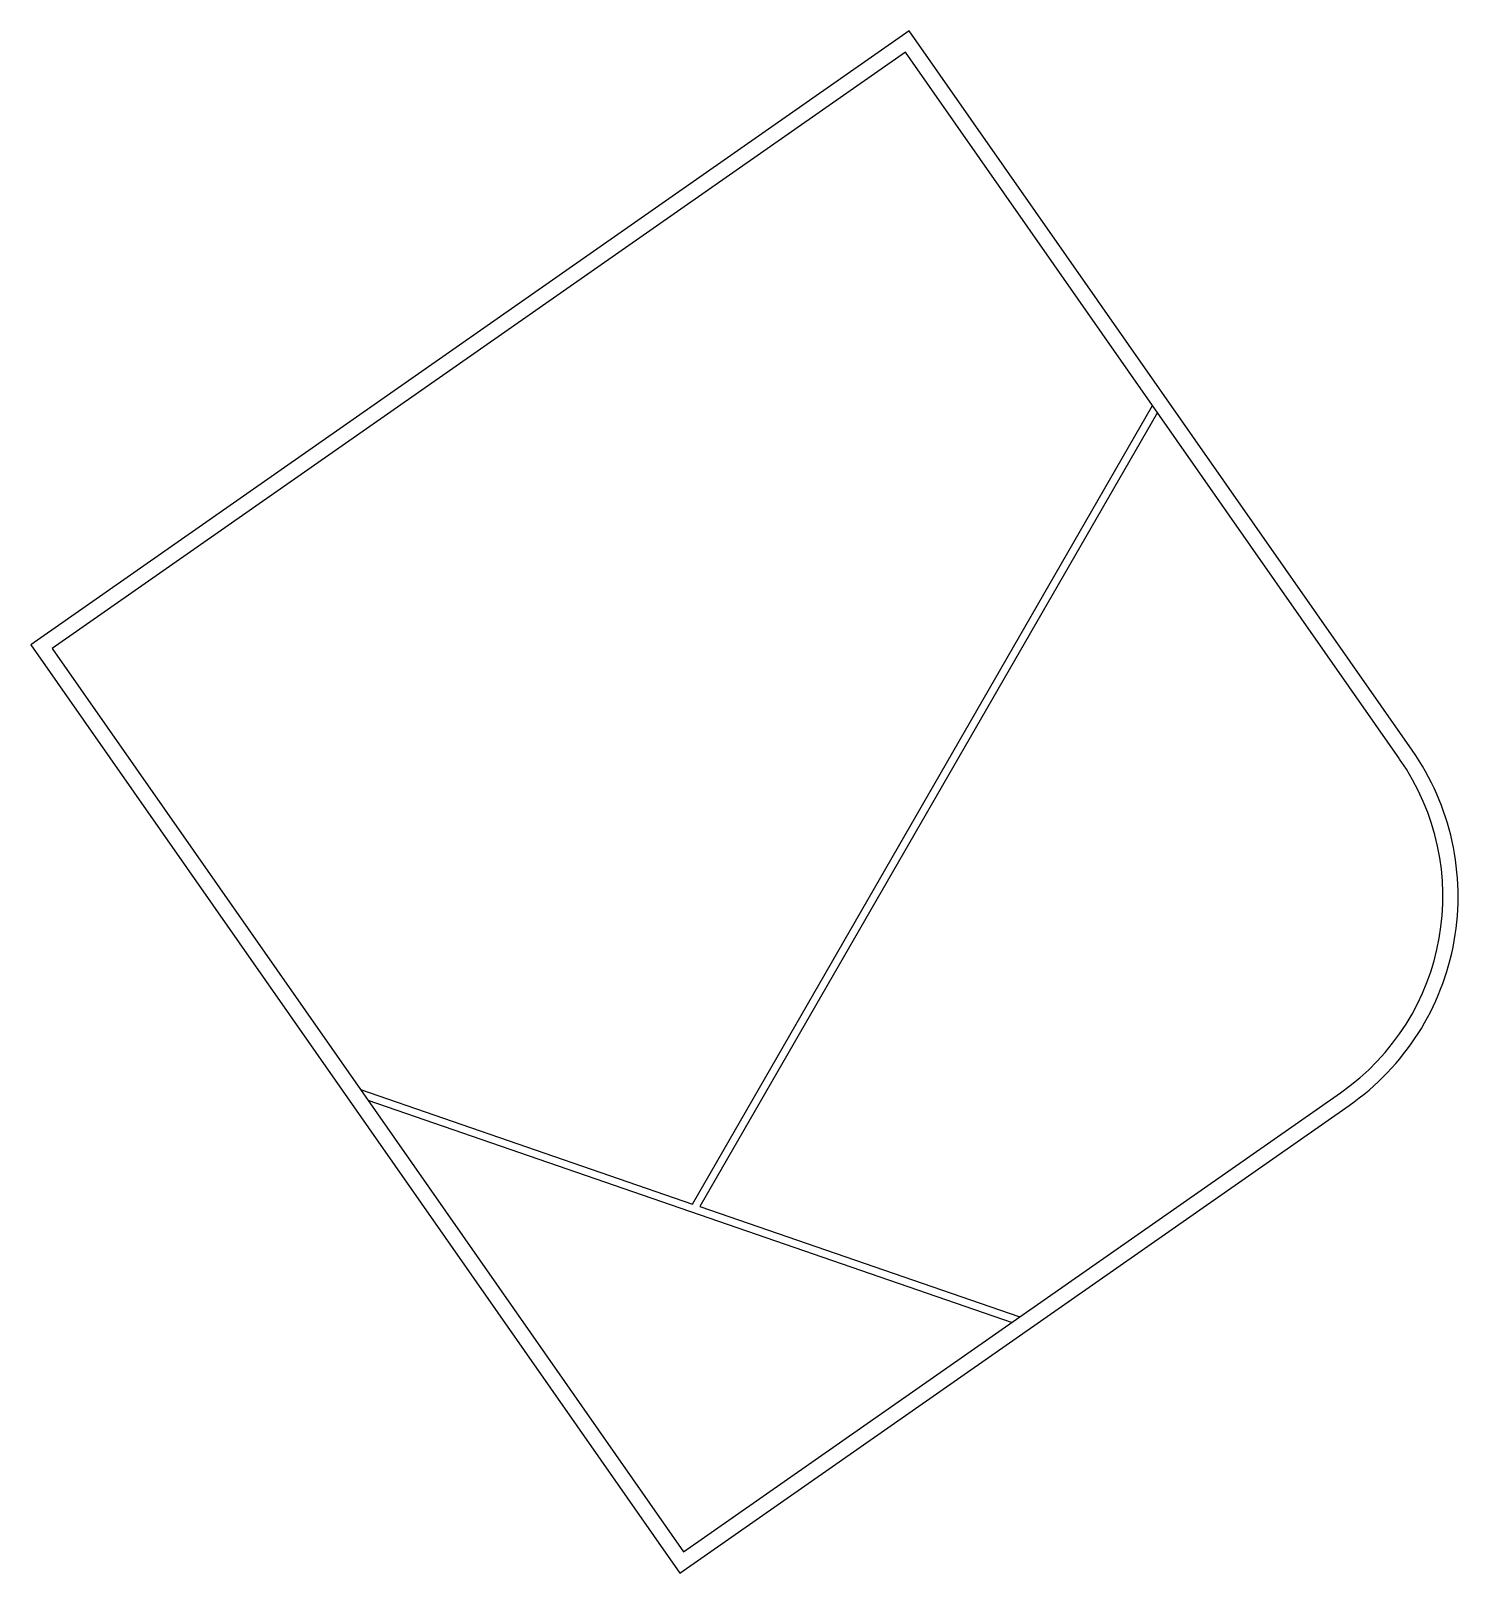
# Model space of a CAD drawing. Header units: millimetres. Extents: x 9230 to 37197, y 3529 to 33755.
import ezdxf

# ---------------------------------------------------------------- set-up
doc = ezdxf.new("R2010")
doc.units = ezdxf.units.MM
doc.layers.add('FloorPlan', color=252, linetype='Continuous')

msp = doc.modelspace()

# ---------------------------------------------------------------- linework, layer by layer
at = {"layer": 'FloorPlan'}
for p, q in [((22193, 10763), (31209, 26411)), ((36049, 19485), (31209, 26411)), ((31304, 26275), (22338, 10713)), ((15688, 13008), (22193, 10763)), ((15834, 12799), (28455, 8443)), ((28607, 8549), (34889, 12940)), ((22338, 10713), (28607, 8549))]:
    msp.add_line(p, q, dxfattribs=at)
msp.add_lwpolyline([(9230, 21725), (21947, 3529), (35061, 12694, 0.414214), (36295, 19657), (26443, 33755)], format="xyb", close=True, dxfattribs=at)
for points in [[(31209, 26411), (26369, 33337), (9647, 21651), (15688, 13008)], [(15688, 13008), (22021, 3946), (28607, 8549)]]:
    msp.add_lwpolyline(points, dxfattribs=at)
msp.add_arc((32197, 16792), 4700, 304.9484, 34.9484, dxfattribs=at)

doc.saveas('drawing.dxf')
